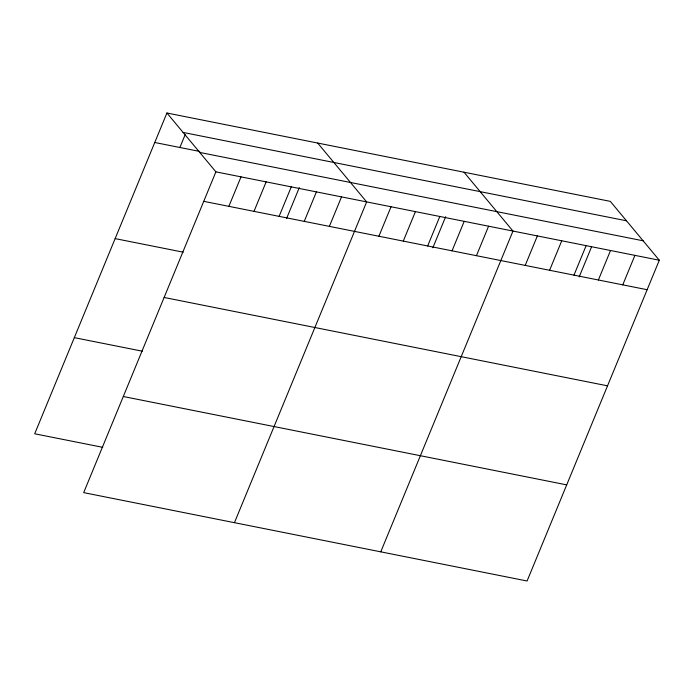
<?xml version="1.0" encoding="UTF-8"?>
<svg xmlns="http://www.w3.org/2000/svg" width="694" height="694" viewBox="0 0 694 694"><rect width="100%" height="100%" fill="white"/><g stroke="black" fill="none" stroke-linecap="round" stroke-linejoin="round"><path stroke-width="1.04" d="M166.916 113.001L215.895 171.852L83.679 492.627L527.084 580.999L659.3 260.224L610.321 201.373L166.916 113.001L34.7 433.776L102.747 447.335M179.885 147.492L185.151 134.714M228.864 206.352L241.018 176.866M253.995 211.358L266.149 181.871M279.118 216.363L291.272 186.877M286.535 218.593L299.331 187.554M304.25 221.369L316.403 191.882M329.372 226.383L341.526 196.896M234.442 522.677L366.649 201.902L317.67 143.042M378.889 236.246L391.043 206.76M403.275 241.104L415.428 211.618M427.66 245.971L439.814 216.485M432.856 247.758L445.652 216.71M452.046 250.829L464.199 221.343M476.44 255.687L488.585 226.201M380.763 551.834L512.979 231.067L464 172.207M525.211 265.412L537.364 235.925M549.596 270.27L561.75 240.783M573.981 275.128L586.135 245.641M579.178 276.915L591.566 246.882M598.375 279.994L610.529 250.508M622.761 284.852L634.915 255.366M183.077 132.424L626.482 220.796M154.762 142.487L199.777 151.457M199.733 152.437L643.138 240.801M215.895 171.852L659.3 260.224M203.741 201.338L647.146 289.71M115.143 238.615L183.19 252.174M164.122 297.466L607.528 385.838M74.319 337.648L142.374 351.207M123.298 396.508L566.703 484.872"/></g></svg>
